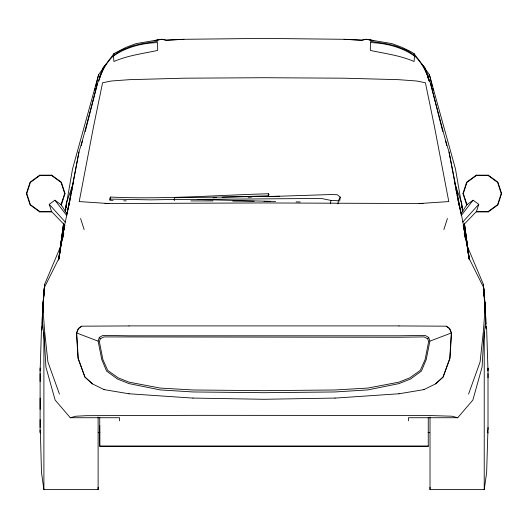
<?xml version="1.0" encoding="UTF-8"?>
<svg xmlns="http://www.w3.org/2000/svg" width="528" height="528" viewBox="0 0 528 528"><rect width="100%" height="100%" fill="white"/><g stroke="black" fill="none" stroke-linecap="round" stroke-linejoin="round"><path stroke-width="0.79" d="M40.115 432.168L40.115 368.887M43.897 332.204L43.897 489.614L98.116 489.614L98.116 417.047M99.739 425.667L99.739 445.995L428.261 445.995M100.676 75.154C105.468 63.591 113.56 52.206 126.126 48.464C136.013 43.798 146.975 43.151 157.568 41.23L157.826 39.956L135.993 43.639L126.113 47.322L113.995 53.559L103.105 67.967L100.366 74.62L99.785 78.362M488.011 427.495L486.638 472.534L484.229 489.614L430.016 489.614L430.016 417.047M484.229 332.224L484.229 489.614M488.011 429.957L488.011 373.56M488.011 371.098L486.638 328.522M40.115 371.098L41.488 328.522M41.824 330.112L43.19 302.214M41.791 329.822L41.963 325.75M42.029 324.126L43.507 297.851M109.771 199.558L109.831 198.185L110.57 197.05C163.218 199.511 215.767 195.241 268.363 193.756L269.161 194.759M113.038 200.369L109.738 200.244L110.477 199.102L110.57 197.05M269.069 196.812L268.27 195.809L268.363 193.756M414.533 55.42L414.005 53.559L410.388 51.427L401.887 47.322L392.007 43.639L370.174 39.956L370.432 41.23C381.025 43.151 391.987 43.798 401.874 48.464C414.44 52.206 422.532 63.591 427.324 75.154M42.867 307.078L42.187 319.46L44.411 340.468L45.91 367.066L55.123 400.013L70.27 417.727L119.559 417.727L119.559 420.869M423.819 389.644L435.666 383.83L443.157 377.084L449.968 358.406L451.526 332.937L449.658 328.541L446.259 326.179L449.519 328.66L451.321 332.977L449.764 358.446L442.946 377.124L435.455 383.869M43.349 299.924L42.748 312.972M42.266 317.896L43.019 306.656M43.124 305.052L44.372 287.529L58.733 258.727L59.994 252.364M42.445 314.358L44.675 284.255L60.575 246.51L62.04 236.023M485.146 307.237L483.351 331.558L480.084 361.984L468.58 394.046M42.959 305.633L44.095 290.605M43.131 302.993L44.405 287.107M43.296 300.703L44.675 284.255M43.923 292.631L44.372 287.529M485.252 312.972L484.651 299.924M63.624 223.291L58.641 259.901M65.274 211.081L72.501 169.105L98.597 74.712L104.656 66.178M330.502 203.577L330.924 200.409L321.229 198.442L174.154 199.564L174.339 200.673M337.953 203.933L338.382 200.759L340.223 197.155L337.286 194.713L330.607 194.555L265.478 196.68M339.689 201.122L340.223 197.155M63.624 223.093L59.222 255.341L60.984 245.659M65.168 211.807L66.376 202.937L73.26 183.539M62.264 234.406L63.056 228.756M63.281 227.146L63.617 224.723M65.419 211.814L65.756 209.392M66.317 205.359L65.98 207.781L66.31 205.392M60.218 248.681L62.515 232.346M62.746 230.71L63.664 224.176M65.505 211.108L65.736 209.471M43.897 489.614L41.488 472.534L40.372 431.396M487.628 370.471L488.011 368.036L488.011 377.711M59.987 250.226L60.456 247.256M64.647 224.539L58.733 258.727L61.248 242.451L63.776 233.284L62.832 238.055M58.661 259.994L59.367 255.974M59.651 254.371L59.935 252.76M60.212 251.156L60.496 249.546M62.337 239.105L62.614 237.494M63.888 230.267L64.172 228.657M64.456 227.053L64.739 225.443M174.154 199.564L174.484 197.729L279.451 196.258M61.281 244.042L63.043 234.366M63.34 232.749L64.66 225.489M103.105 69.32L97.746 82.619L82.361 140.778L78.976 151.952L69.821 200.719L62.885 233.284M78.976 151.952L67.498 210.811M429.878 341.154L426.215 359.581L421.41 371.085L410.507 379.025L398.858 383.645L367.646 389.928L334.917 391.961L264 392.7L193.083 391.961L160.354 389.928L129.142 383.645L117.493 379.025L106.59 371.085L101.785 359.581L98.122 341.154L99.31 337.392L102.92 335.425L129.142 335.795L398.858 335.795L425.08 335.425L428.69 337.392L429.878 341.154L451.321 332.977M70.943 194.779L68.389 206.87L69.881 200.6M71.287 193.169L72.138 189.136M81.338 145.616L82.361 140.778M98.894 81.002L100.366 74.62M66.957 213.418L68.851 205.504M94.644 90.539L95.238 88.163M95.634 86.579L98.597 74.712M85.272 131.538L97.409 83.497M113.467 55.42L113.995 53.559M443.863 229.594L447.401 218.506M26.4 193.532L30.089 182.18L39.752 175.157L51.691 175.157L61.354 182.18L65.043 193.532L61.354 204.89L54.905 200.204L49.229 204.329L51.691 211.913L39.752 211.913L30.089 204.89L26.4 193.532L26.783 193.532L30.4 182.404L39.871 175.52L51.572 175.52L61.043 182.404L64.66 193.532L61.043 204.666L67.234 214.091M39.752 211.913L39.871 211.543L30.4 204.666L26.783 193.532M51.572 175.52L51.691 175.157M462.957 193.532L466.646 182.18L476.309 175.157L488.248 175.157L497.911 182.18L501.6 193.532L497.911 204.89L488.248 211.913L476.309 211.913L478.771 204.329L473.095 200.204L466.646 204.89L462.957 193.532L463.34 193.532L466.957 182.404L476.428 175.52L488.129 175.52L497.6 182.404L501.217 193.532L497.6 204.666L488.129 211.543L476.428 211.543L463.102 225.383M488.129 175.52L488.248 175.157M100.34 338.765L99.35 341.576L102.901 359.588L107.699 370.379L118.12 377.804L129.103 382.173L160.149 388.067L192.878 389.974L264 390.667L335.122 389.974L367.851 388.067L398.897 382.173L409.88 377.804L420.301 370.379L425.099 359.588L428.65 341.576L427.66 338.765L424.057 336.917L399.069 337.26L103.943 336.917L100.34 338.765L99.31 337.392M92.545 383.869L85.054 377.124L78.236 358.446L76.679 332.977L78.481 328.66L81.741 326.179L78.342 328.541L76.474 332.937L78.032 358.406L84.843 377.084L92.334 383.83L104.181 389.644M460.766 214.091L466.957 204.666L463.34 193.532M427.66 338.765L428.69 337.392M461.149 215.655L473.095 200.204M408.441 420.869L408.441 417.727L457.73 417.727L472.877 400.013L482.09 367.066L483.589 340.468L485.813 319.46L484.81 302.214L485.971 324.41M103.125 67.907L106.385 64.178M462.733 222.077L478.771 204.329M70.27 417.727L76.072 416.203L86.552 415.675L192.878 415.338L426.301 415.437L451.928 416.203L457.73 417.727M154.315 40.537L161.957 39.23L166.228 40.168L183.922 39.303L264 38.386L344.078 39.303L361.772 40.168L366.043 39.23L373.685 40.537M157.509 40.042L161.957 39.29L166.228 40.227L183.922 39.303M398.858 393.809L424.024 389.598M334.917 398.105L399.069 393.769M213.14 197.749L216.368 197.558M222.011 197.215L268.27 195.809M419.014 203.551L448.793 201.577L434.353 126.113L425.423 82.751L416.5 80.982L398.647 79.675L343.999 78.197L264 77.715L184.001 78.197L129.353 79.675L111.5 80.982L102.577 82.751L93.647 126.113L79.207 201.577L108.986 203.551M248.213 197.201L251.506 197.102M190.819 200.911L213.008 200.897M174.306 199.452L150.731 199.861L110.477 199.102M335.122 398.066L264 399.293L192.878 398.066M81.741 326.179L129.142 325.941M104.973 203.551L264 202.943L423.027 203.551M64.66 193.532L65.043 193.532M501.217 193.532L501.6 193.532M39.871 211.543L51.572 211.543L64.898 225.383M128.931 325.901L399.069 325.901M98.241 432.656L99.884 432.656M428.116 432.656L429.759 432.656M398.858 325.941L446.259 326.179M232.769 201.082L254.173 201.28M264.046 201.373L270.633 201.432M296.089 201.881L300.194 201.967M197.934 199.525L275.596 201.432M123.75 200.798L126.225 200.897M330.924 200.409L338.382 200.759M344.078 39.303L361.772 40.227L366.043 39.29L370.491 40.042M128.931 393.769L193.083 398.105M103.976 389.598L129.142 393.809M76.679 332.977L98.122 341.154M49.229 204.329L65.267 222.077M421.615 64.178L424.875 67.907L414.025 53.599M423.344 66.178L429.403 74.712L455.499 169.105L462.832 211.807M54.905 200.204L66.851 215.655M485.041 305.633L483.635 287.529L469.267 258.727L468.006 252.364M484.658 300.056L483.325 284.255L467.425 246.51L465.96 236.023M424.895 67.967L427.634 74.62L429.172 81.015M424.895 69.32L430.254 82.619L445.639 140.778L449.024 151.952L465.115 233.284L469.267 258.727L466.752 242.451L464.224 233.284L465.168 238.055M59.42 394.046L47.916 361.984L44.649 331.558L42.854 307.237M454.74 183.539L461.624 202.937L462.726 211.081M476.309 175.157L476.428 175.52M488.129 211.543L488.248 211.913M39.752 175.157L39.871 175.52M80.599 218.506L84.137 229.594M430.591 83.497L442.728 131.538M429.403 74.712L432.366 86.585M432.762 88.169L433.356 90.539M427.634 75.973L428.221 78.368L427.634 74.62L429.106 81.002M459.149 205.504L461.043 213.418M458.119 200.6L459.611 206.87L457.057 194.779M460.502 210.811L458.179 200.719L449.024 151.952M445.639 140.778L446.662 145.616M455.862 189.136L456.713 193.169M463.353 224.539L465.115 233.284M463.34 225.489L464.66 232.749M464.957 234.366L466.719 244.042M467.016 245.659L468.778 255.341L464.376 223.093M463.261 225.443L463.544 227.053M463.828 228.657L464.112 230.267M465.386 237.494L465.663 239.105M467.504 249.546L467.788 251.156M468.065 252.76L468.349 254.371M468.633 255.974L469.201 259.189M467.782 248.754L467.544 247.256L468.013 250.226M487.628 430.584L488.011 433.019M40.115 368.036L40.372 369.659M461.69 205.392L462.033 207.841L461.683 205.359M462.264 209.471L462.495 211.108M464.336 224.176L465.254 230.71M465.485 232.346L467.782 248.681M462.244 209.392L462.581 211.814M464.383 224.723L464.719 227.146M464.944 228.756L465.736 234.406M469.359 259.901L464.376 223.291M483.325 284.255L485.971 324.126M483.635 287.529L484.077 292.631M484.869 302.993L483.595 287.107L485.555 314.358M484.493 297.851L484.704 300.703M483.905 290.605L484.876 305.052M484.981 306.656L485.734 317.896M486.037 325.75L486.143 328.192M486.031 326.04L486.116 328.489M430.016 487.271L430.016 489.614M428.261 417.404L428.261 446.437L99.739 446.437L99.739 417.404M98.116 487.271L98.116 489.614M40.115 373.56L40.115 381.487M40.115 398.066L40.115 409.352M40.115 419.575L40.115 427.495M40.115 429.957L40.115 433.019M370.412 42.61L370.313 50.417C384.991 53.599 400.145 55.4 414.064 61.505L414.539 56.034C401.63 47.124 385.981 42.992 370.412 42.61M117.698 53.288L113.461 56.034L113.936 61.505C127.855 55.4 143.009 53.599 157.687 50.417L157.588 42.61C143.669 42.973 129.796 46.266 117.698 53.288"/></g></svg>
